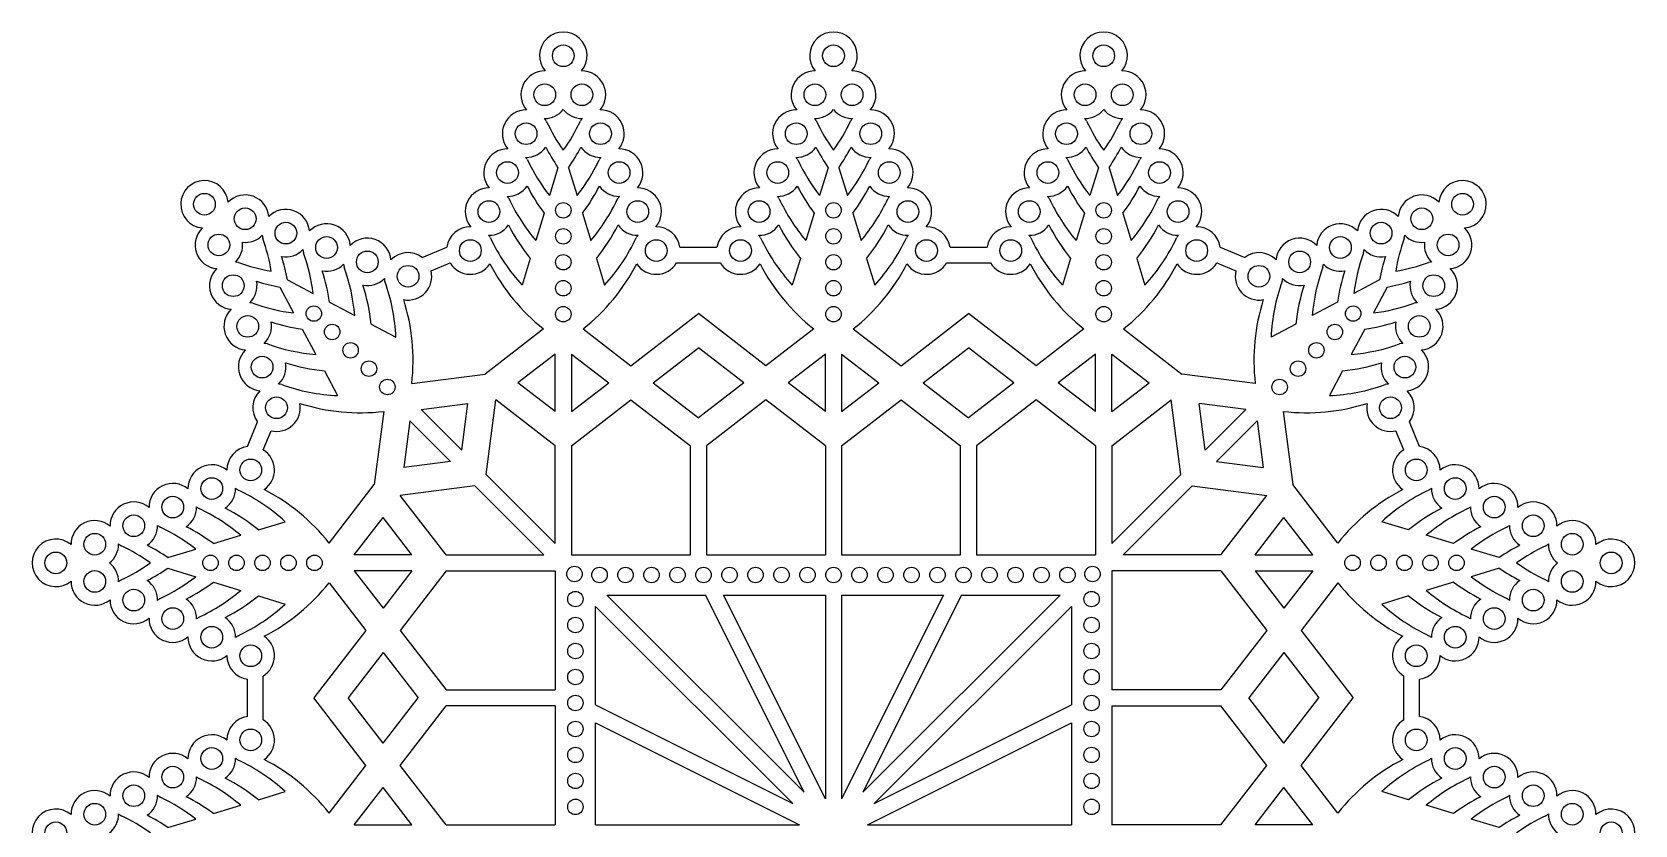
# Model space of a CAD drawing. Extents: x -355 to 325, y -219 to -8.
# Drawn here: x 126 to 324.9, y -112.1 to -13.6 of the extents above; entities that cross this region are included whole.
import ezdxf

# ---------------------------------------------------------------- set-up
doc = ezdxf.new("R2010")
doc.units = 0
doc.layers.get('0').update_dxf_attribs({"linetype": 'CONTINUOUS'})

msp = doc.modelspace()

# ---------------------------------------------------------------- linework, layer by layer
for p, q in [((191.247192, -30.471236), (190.187842, -33.938718)), ((192.568002, -30.471236), (193.627352, -33.938718)), ((224.785087, -30.471236), (223.725737, -33.938718)), ((226.105897, -30.471236), (227.165247, -33.938718)), ((258.322982, -30.471236), (257.263633, -33.938718)), ((259.643793, -30.471236), (260.703142, -33.938718)), ((189.519107, -36.127632), (188.482588, -39.520383)), ((194.296086, -36.127632), (195.332605, -39.520383)), ((223.057002, -36.127632), (222.020484, -39.520383)), ((227.833982, -36.127632), (228.870501, -39.520383)), ((256.594898, -36.127632), (255.558379, -39.520383)), ((261.371877, -36.127632), (262.408396, -39.520383)), ((174.406038, -41.611501), (177.444667, -40.35286)), ((187.805309, -41.737263), (186.790676, -45.05838)), ((196.009884, -41.737263), (197.024518, -45.05838)), ((206.370527, -40.35286), (210.982562, -40.35286)), ((221.343205, -41.737263), (220.328571, -45.05838)), ((229.547779, -41.737263), (230.562413, -45.05838)), ((239.908422, -40.35286), (244.520458, -40.35286)), ((254.8811, -41.737263), (253.866466, -45.05838)), ((263.085675, -41.737263), (264.100309, -45.05838)), ((273.446317, -40.35286), (276.484946, -41.611501)), ((175.501874, -43.285142), (177.853236, -42.311176)), ((205.961957, -42.311176), (211.391132, -42.311176)), ((239.499853, -42.311176), (244.929027, -42.311176)), ((273.037748, -42.311176), (275.38911, -43.285142)), ((156.724862, -45.317951), (158.427669, -48.518904)), ((157.658816, -44.383997), (160.859769, -46.086803)), ((293.232168, -44.383997), (290.031215, -46.086803)), ((294.166122, -45.317951), (292.463316, -48.518904)), ((162.880432, -47.161732), (166.012399, -48.82784)), ((288.010552, -47.161732), (284.878585, -48.82784)), ((200.292071, -55.073106), (208.676544, -48.594068)), ((217.061018, -55.073106), (208.676544, -48.594068)), ((233.829966, -55.073106), (242.21444, -48.594068)), ((250.598914, -55.073106), (242.21444, -48.594068)), ((159.502598, -50.539567), (161.168706, -53.671534)), ((168.058878, -49.916503), (171.124717, -51.547432)), ((189.446512, -50.495853), (182.189024, -56.104021)), ((194.368682, -50.495853), (200.292071, -55.073106)), ((222.984407, -50.495853), (217.061018, -55.073106)), ((227.906577, -50.495853), (233.829966, -55.073106)), ((256.522302, -50.495853), (250.598914, -55.073106)), ((261.444473, -50.495853), (268.70196, -56.104021)), ((282.832106, -49.916503), (279.766267, -51.547432)), ((291.388387, -50.539567), (289.722279, -53.671534)), ((190.907597, -53.618525), (186.274179, -57.198963)), ((190.907597, -60.779402), (190.907597, -53.618525)), ((192.907597, -53.618525), (192.907597, -60.779402)), ((192.907597, -53.618525), (197.541015, -57.198963)), ((203.043127, -57.198963), (208.676544, -52.845783)), ((214.309962, -57.198963), (208.676544, -52.845783)), ((224.445492, -53.618525), (219.812074, -57.198963)), ((224.445492, -60.779402), (224.445492, -53.618525)), ((226.445492, -53.618525), (231.07891, -57.198963)), ((226.445492, -53.618525), (226.445492, -60.779402)), ((236.581022, -57.198963), (242.21444, -52.845783)), ((247.847858, -57.198963), (242.21444, -52.845783)), ((257.983388, -53.618525), (253.34997, -57.198963)), ((257.983388, -60.779402), (257.983388, -53.618525)), ((259.983388, -53.618525), (264.616805, -57.198963)), ((259.983388, -60.779402), (259.983388, -53.618525)), ((162.257368, -55.718013), (163.888298, -58.783852)), ((173.091632, -57.270266), (182.189024, -56.104021)), ((190.907597, -60.779402), (186.274179, -57.198963)), ((192.907597, -60.779402), (197.541015, -57.198963)), ((203.043127, -57.198963), (208.676544, -61.552144)), ((214.309962, -57.198963), (208.676544, -61.552144)), ((224.445492, -60.779402), (219.812074, -57.198963)), ((226.445492, -60.779402), (231.07891, -57.198963)), ((236.581022, -57.198963), (242.21444, -61.552144)), ((247.847858, -57.198963), (242.21444, -61.552144)), ((257.983388, -60.779402), (253.34997, -57.198963)), ((259.983388, -60.779402), (264.616805, -57.198963)), ((277.799353, -57.270266), (268.70196, -56.104021)), ((288.633616, -55.718013), (287.002686, -58.783852)), ((182.336472, -68.581393), (183.523123, -59.324821)), ((190.907597, -65.031116), (183.523123, -59.324821)), ((192.907597, -65.031116), (200.292071, -59.324821)), ((200.292071, -59.324821), (207.676544, -65.031116)), ((217.061018, -59.324821), (209.676544, -65.031116)), ((224.445492, -65.031116), (217.061018, -59.324821)), ((226.445492, -65.031116), (233.829966, -59.324821)), ((233.829966, -59.324821), (241.21444, -65.031116)), ((250.598914, -59.324821), (243.21444, -65.031116)), ((257.983388, -65.031116), (250.598914, -59.324821)), ((259.983388, -65.031116), (267.367861, -59.324821)), ((268.554513, -68.581393), (267.367861, -59.324821)), ((169.611131, -60.750766), (168.444886, -69.848158)), ((174.266551, -60.511472), (180.074624, -59.766903)), ((179.330055, -65.574976), (174.266551, -60.511472)), ((179.330055, -65.574976), (180.074624, -59.766903)), ((271.560929, -65.574976), (270.81636, -59.766903)), ((276.624433, -60.511472), (270.81636, -59.766903)), ((271.560929, -65.574976), (276.624433, -60.511472)), ((281.279853, -60.750766), (282.446098, -69.848158)), ((152.693726, -65.103801), (153.952367, -62.065173)), ((154.652041, -65.512371), (155.626007, -63.161009)), ((172.852338, -61.925685), (172.107768, -67.733759)), ((177.915842, -66.98919), (172.852338, -61.925685)), ((272.975143, -66.98919), (278.038647, -61.925685)), ((278.038647, -61.925685), (278.783216, -67.733759)), ((296.238943, -65.512371), (295.264977, -63.161009)), ((298.197259, -65.103801), (296.938617, -62.065173)), ((190.907597, -77.152518), (190.907597, -65.031116)), ((192.907597, -65.031116), (192.907597, -78.566731)), ((207.676544, -78.566731), (207.676544, -65.031116)), ((209.676544, -65.031116), (209.676544, -78.566731)), ((224.445492, -65.031116), (224.445492, -78.566731)), ((226.445492, -65.031116), (226.445492, -78.566731)), ((241.21444, -78.566731), (241.21444, -65.031116)), ((243.21444, -65.031116), (243.21444, -78.566731)), ((257.983388, -65.031116), (257.983388, -78.566731)), ((259.983388, -65.031116), (259.983388, -77.152518)), ((177.915842, -66.98919), (172.107768, -67.733759)), ((272.975143, -66.98919), (278.783216, -67.733759)), ((182.336472, -68.581393), (190.907597, -77.152518)), ((268.554513, -68.581393), (259.983388, -77.152518)), ((162.836718, -77.105646), (168.444886, -69.848158)), ((180.922258, -69.995606), (171.665686, -71.182257)), ((177.371982, -78.566731), (171.665686, -71.182257)), ((180.922258, -69.995606), (189.493383, -78.566731)), ((269.968726, -69.995606), (261.397601, -78.566731)), ((269.968726, -69.995606), (279.225298, -71.182257)), ((273.519002, -78.566731), (279.225298, -71.182257)), ((288.054266, -77.105646), (282.446098, -69.848158)), ((154.078129, -75.464444), (157.399245, -74.44981)), ((165.959391, -78.566731), (169.539829, -73.933313)), ((173.120267, -78.566731), (169.539829, -73.933313)), ((277.770717, -78.566731), (281.351155, -73.933313)), ((284.931594, -78.566731), (281.351155, -73.933313)), ((296.812856, -75.464444), (293.491739, -74.44981)), ((148.468497, -77.178241), (151.861249, -76.141723)), ((302.422487, -77.178241), (299.029736, -76.141723)), ((142.812102, -78.906326), (146.279583, -77.846976)), ((173.120267, -78.566731), (165.959391, -78.566731)), ((177.371982, -78.566731), (189.493383, -78.566731)), ((192.907597, -78.566731), (207.676544, -78.566731)), ((209.676544, -78.566731), (224.445492, -78.566731)), ((226.445492, -78.566731), (241.21444, -78.566731)), ((243.21444, -78.566731), (257.983388, -78.566731)), ((273.519002, -78.566731), (261.397601, -78.566731)), ((277.770717, -78.566731), (284.931594, -78.566731)), ((308.078883, -78.906326), (304.611401, -77.846976)), ((142.812102, -80.227136), (146.279583, -81.286486)), ((173.120267, -80.566731), (165.959391, -80.566731)), ((165.959391, -80.566731), (169.539829, -85.200149)), ((173.120267, -80.566731), (169.539829, -85.200149)), ((177.371982, -80.566731), (171.665686, -87.951205)), ((177.371982, -80.566731), (190.907597, -80.566731)), ((190.907597, -80.566731), (190.907597, -95.335679)), ((273.519002, -80.566731), (259.983388, -80.566731)), ((259.983388, -80.566731), (259.983388, -95.335679)), ((273.519002, -80.566731), (279.225298, -87.951205)), ((277.770717, -80.566731), (281.351155, -85.200149)), ((277.770717, -80.566731), (284.931594, -80.566731)), ((284.931594, -80.566731), (281.351155, -85.200149)), ((308.078883, -80.227136), (304.611401, -81.286486)), ((148.468497, -81.955221), (151.861249, -82.99174)), ((162.836718, -82.027816), (167.413972, -87.951205)), ((288.054266, -82.027816), (283.477013, -87.951205)), ((302.422487, -81.955221), (299.029736, -82.99174)), ((154.078129, -83.669018), (157.399245, -84.683652)), ((195.907597, -84.980945), (220.380997, -109.454345)), ((195.907597, -97.217645), (195.907597, -84.980945)), ((197.32181, -83.566731), (221.795211, -108.040131)), ((197.32181, -83.566731), (209.55851, -83.566731)), ((221.795211, -108.040131), (209.55851, -83.566731)), ((224.445492, -108.868559), (211.794578, -83.566731)), ((211.794578, -83.566731), (224.445492, -83.566731)), ((224.445492, -83.566731), (224.445492, -108.868559)), ((226.445492, -83.566731), (226.445492, -108.868559)), ((239.096406, -83.566731), (226.445492, -108.868559)), ((226.445492, -83.566731), (239.096406, -83.566731)), ((241.332474, -83.566731), (229.095774, -108.040131)), ((229.095774, -108.040131), (253.569174, -83.566731)), ((230.509987, -109.454345), (254.983388, -84.980945)), ((241.332474, -83.566731), (253.569174, -83.566731)), ((254.983388, -84.980945), (254.983388, -97.217645)), ((296.812856, -83.669018), (293.491739, -84.683652)), ((167.413972, -87.951205), (160.934934, -96.335679)), ((171.665686, -87.951205), (177.371982, -95.335679)), ((279.225298, -87.951205), (273.519002, -95.335679)), ((283.477013, -87.951205), (289.956051, -96.335679)), ((169.539829, -90.702261), (165.186648, -96.335679)), ((169.539829, -90.702261), (173.893009, -96.335679)), ((281.351155, -90.702261), (276.997975, -96.335679)), ((281.351155, -90.702261), (285.704336, -96.335679)), ((152.693726, -98.641697), (152.693726, -94.029661)), ((154.652041, -99.050266), (154.652041, -93.621092)), ((177.371982, -95.335679), (190.907597, -95.335679)), ((273.519002, -95.335679), (259.983388, -95.335679)), ((296.238943, -99.050266), (296.238943, -93.621092)), ((298.197259, -98.641697), (298.197259, -94.029661)), ((167.413972, -104.720153), (160.934934, -96.335679)), ((169.539829, -101.969097), (165.186648, -96.335679)), ((169.539829, -101.969097), (173.893009, -96.335679)), ((171.665686, -104.720153), (177.371982, -97.335679)), ((190.907597, -97.335679), (177.371982, -97.335679)), ((190.907597, -97.335679), (190.907597, -112.104627)), ((195.907597, -97.217645), (220.380997, -109.454345)), ((230.509987, -109.454345), (254.983388, -97.217645)), ((259.983388, -97.335679), (273.519002, -97.335679)), ((259.983388, -97.335679), (259.983388, -112.104627)), ((279.225298, -104.720153), (273.519002, -97.335679)), ((281.351155, -101.969097), (276.997975, -96.335679)), ((281.351155, -101.969097), (285.704336, -96.335679)), ((283.477013, -104.720153), (289.956051, -96.335679)), ((195.907597, -99.453713), (221.209424, -112.104627)), ((195.907597, -112.104627), (195.907597, -99.453713)), ((229.68156, -112.104627), (254.983388, -99.453713)), ((254.983388, -99.453713), (254.983388, -112.104627)), ((162.836718, -110.643541), (167.413972, -104.720153)), ((177.371982, -112.104627), (171.665686, -104.720153)), ((273.519002, -112.104627), (279.225298, -104.720153)), ((288.054266, -110.643541), (283.477013, -104.720153)), ((154.078129, -109.002339), (157.399245, -107.987705)), ((165.959391, -112.104627), (169.539829, -107.471209)), ((173.120267, -112.104627), (169.539829, -107.471209)), ((277.770717, -112.104627), (281.351155, -107.471209)), ((284.931594, -112.104627), (281.351155, -107.471209)), ((296.812856, -109.002339), (293.491739, -107.987705)), ((142.812102, -112.444221), (146.279583, -111.384872)), ((148.468497, -110.716137), (151.861249, -109.679618)), ((302.422487, -110.716137), (299.029736, -109.679618)), ((308.078883, -112.444221), (304.611401, -111.384872)), ((165.959391, -112.104627), (173.120267, -112.104627)), ((177.371982, -112.104627), (190.907597, -112.104627)), ((195.907597, -112.104627), (221.209424, -112.104627)), ((229.68156, -112.104627), (254.983388, -112.104627)), ((273.519002, -112.104627), (259.983388, -112.104627)), ((284.931594, -112.104627), (277.770717, -112.104627))]:
    msp.add_line(p, q)
for centre, radius in [((191.907597, -16.570243), 1.348993), ((225.445492, -16.570243), 1.348993), ((258.983388, -16.570243), 1.348993), ((189.599009, -21.409281), 1.348993), ((194.216185, -21.409281), 1.348993), ((223.136904, -21.409281), 1.348993), ((227.75408, -21.409281), 1.348993), ((256.6748, -21.409281), 1.348993), ((261.291976, -21.409281), 1.348993), ((187.290421, -26.248319), 1.348993), ((196.524773, -26.248319), 1.348993), ((220.828316, -26.248319), 1.348993), ((230.062668, -26.248319), 1.348993), ((254.366212, -26.248319), 1.348993), ((263.600563, -26.248319), 1.348993), ((184.981833, -31.087357), 1.348993), ((198.833361, -31.087357), 1.348993), ((218.519728, -31.087357), 1.348993), ((232.371256, -31.087357), 1.348993), ((252.057624, -31.087357), 1.348993), ((265.909151, -31.087357), 1.348993), ((147.362353, -35.021487), 1.348993), ((303.528631, -35.021487), 1.348993), ((152.416488, -36.810786), 1.348993), ((182.673245, -35.926394), 1.348993), ((191.907597, -35.767707), 0.96), ((201.141949, -35.926394), 1.348993), ((216.21114, -35.926394), 1.348993), ((225.445492, -35.767707), 0.96), ((234.679844, -35.926394), 1.348993), ((249.749036, -35.926394), 1.348993), ((258.983388, -35.767707), 0.96), ((268.217739, -35.926394), 1.348993), ((298.474497, -36.810786), 1.348993), ((157.470622, -38.600084), 1.348993), ((293.420362, -38.600084), 1.348993), ((149.151651, -40.075622), 1.348993), ((162.524757, -40.389382), 1.348993), ((180.364657, -40.765432), 1.348993), ((191.907597, -38.994526), 0.96), ((203.450537, -40.765432), 1.348993), ((213.902552, -40.765432), 1.348993), ((225.445492, -38.994526), 0.96), ((236.988432, -40.765432), 1.348993), ((247.440448, -40.765432), 1.348993), ((258.983388, -38.994526), 0.96), ((270.526327, -40.765432), 1.348993), ((288.366227, -40.389382), 1.348993), ((301.739333, -40.075622), 1.348993), ((167.578891, -42.17868), 1.348993), ((191.907597, -42.221345), 0.96), ((225.445492, -42.221345), 0.96), ((258.983388, -42.221345), 0.96), ((283.312093, -42.17868), 1.348993), ((172.633026, -43.967978), 1.348993), ((278.257958, -43.967978), 1.348993), ((150.940949, -45.129757), 1.348993), ((191.907597, -45.448164), 0.96), ((225.445492, -45.448164), 0.96), ((258.983388, -45.448164), 0.96), ((299.950035, -45.129757), 1.348993), ((160.93701, -48.596144), 0.96), ((191.907597, -48.674983), 0.96), ((225.445492, -48.674983), 0.96), ((258.983388, -48.674983), 0.96), ((289.953974, -48.596144), 0.96), ((152.730248, -50.183891), 1.348993), ((298.160737, -50.183891), 1.348993), ((163.218715, -50.87785), 0.96), ((287.672269, -50.87785), 0.96), ((165.500421, -53.159555), 0.96), ((285.390563, -53.159555), 0.96), ((154.519546, -55.238026), 1.348993), ((167.782127, -55.441261), 0.96), ((283.108858, -55.441261), 0.96), ((296.371438, -55.238026), 1.348993), ((170.063832, -57.722967), 0.96), ((280.827152, -57.722967), 0.96), ((156.308844, -60.29216), 1.348993), ((294.58214, -60.29216), 1.348993), ((153.106298, -68.023791), 1.348993), ((297.784687, -68.023791), 1.348993), ((148.26726, -70.332379), 1.348993), ((302.623724, -70.332379), 1.348993), ((143.428222, -72.640967), 1.348993), ((307.462762, -72.640967), 1.348993), ((138.589184, -74.949555), 1.348993), ((312.3018, -74.949555), 1.348993), ((133.750147, -77.258143), 1.348993), ((317.140838, -77.258143), 1.348993), ((128.911109, -79.566731), 1.348993), ((148.108573, -79.566731), 0.96), ((151.335392, -79.566731), 0.96), ((154.562211, -79.566731), 0.96), ((157.78903, -79.566731), 0.96), ((161.015849, -79.566731), 0.96), ((289.875136, -79.566731), 0.96), ((293.101955, -79.566731), 0.96), ((296.328774, -79.566731), 0.96), ((299.555593, -79.566731), 0.96), ((302.782412, -79.566731), 0.96), ((321.979875, -79.566731), 1.348993), ((133.750147, -81.875319), 1.348993), ((193.292449, -80.951584), 0.96), ((196.404121, -81.066731), 0.96), ((199.63094, -81.066731), 0.96), ((202.857759, -81.066731), 0.96), ((206.084578, -81.066731), 0.96), ((209.311397, -81.066731), 0.96), ((212.538216, -81.066731), 0.96), ((215.765035, -81.066731), 0.96), ((218.991854, -81.066731), 0.96), ((222.218673, -81.066731), 0.96), ((225.445492, -81.066731), 0.96), ((228.672311, -81.066731), 0.96), ((231.89913, -81.066731), 0.96), ((235.125949, -81.066731), 0.96), ((238.352768, -81.066731), 0.96), ((241.579587, -81.066731), 0.96), ((244.806406, -81.066731), 0.96), ((248.033225, -81.066731), 0.96), ((251.260044, -81.066731), 0.96), ((254.486863, -81.066731), 0.96), ((257.598535, -80.951584), 0.96), ((317.140838, -81.875319), 1.348993), ((138.589184, -84.183907), 1.348993), ((193.407597, -84.063256), 0.96), ((257.483388, -84.063256), 0.96), ((312.3018, -84.183907), 1.348993), ((143.428222, -86.492495), 1.348993), ((307.462762, -86.492495), 1.348993), ((148.26726, -88.801083), 1.348993), ((193.407597, -87.290075), 0.96), ((257.483388, -87.290075), 0.96), ((302.623724, -88.801083), 1.348993), ((153.106298, -91.109671), 1.348993), ((193.407597, -90.516894), 0.96), ((257.483388, -90.516894), 0.96), ((297.784687, -91.109671), 1.348993), ((193.407597, -93.743713), 0.96), ((257.483388, -93.743713), 0.96), ((193.407597, -96.970532), 0.96), ((257.483388, -96.970532), 0.96), ((193.407597, -100.197351), 0.96), ((257.483388, -100.197351), 0.96), ((153.106298, -101.561687), 1.348993), ((297.784687, -101.561687), 1.348993), ((148.26726, -103.870275), 1.348993), ((193.407597, -103.42417), 0.96), ((257.483388, -103.42417), 0.96), ((302.623724, -103.870275), 1.348993), ((143.428222, -106.178863), 1.348993), ((307.462762, -106.178863), 1.348993), ((138.589184, -108.487451), 1.348993), ((193.407597, -106.650989), 0.96), ((257.483388, -106.650989), 0.96), ((312.3018, -108.487451), 1.348993), ((193.407597, -109.877808), 0.96), ((257.483388, -109.877808), 0.96), ((133.750147, -110.796039), 1.348993), ((317.140838, -110.796039), 1.348993), ((128.911109, -113.104627), 1.348993), ((321.979875, -113.104627), 1.348993)]:
    msp.add_circle(centre, radius)
for centre, radius, start, end in [((191.907597, -16.570243), 2.948993, 320.13137, 219.86863), ((225.445492, -16.570243), 2.948993, 320.13137, 219.86863), ((258.983388, -16.570243), 2.948993, 320.13137, 219.86863), ((189.599009, -21.409281), 2.948993, 89.122007, 219.86863), ((194.216185, -21.409281), 2.948993, 320.13137, 90.877993), ((223.136904, -21.409281), 2.948993, 89.122007, 219.86863), ((227.75408, -21.409281), 2.948993, 320.13137, 90.877993), ((256.6748, -21.409281), 2.948993, 89.122007, 219.86863), ((261.291976, -21.409281), 2.948993, 320.13137, 90.877993), ((187.290421, -26.248319), 2.948993, 89.122007, 219.86863), ((189.599009, -21.409281), 2.948993, 269.122007, 321.521298), ((194.216185, -21.409281), 2.948993, 218.478702, 270.877993), ((196.524773, -26.248319), 2.948993, 320.13137, 90.877993), ((220.828316, -26.248319), 2.948993, 89.122007, 219.86863), ((223.136904, -21.409281), 2.948993, 269.122007, 321.521298), ((227.75408, -21.409281), 2.948993, 218.478702, 270.877993), ((230.062668, -26.248319), 2.948993, 320.13137, 90.877993), ((254.366212, -26.248319), 2.948993, 89.122007, 219.86863), ((256.6748, -21.409281), 2.948993, 269.122007, 321.521298), ((261.291976, -21.409281), 2.948993, 218.478702, 270.877993), ((263.600563, -26.248319), 2.948993, 320.13137, 90.877993), ((187.290421, -26.248319), 2.948993, 32.170374, 39.86863), ((210.82343, -14.826645), 23.229259, 205.093676, 215.480741), ((172.991764, -14.826645), 23.229259, 324.519259, 334.906324), ((196.524773, -26.248319), 2.948993, 140.13137, 147.829626), ((220.828316, -26.248319), 2.948993, 32.170374, 39.86863), ((244.361325, -14.826645), 23.229259, 205.093676, 215.480741), ((206.529659, -14.826645), 23.229259, 324.519259, 334.906324), ((230.062668, -26.248319), 2.948993, 140.13137, 147.829626), ((254.366212, -26.248319), 2.948993, 32.170374, 39.86863), ((277.899221, -14.826645), 23.229259, 205.093676, 215.480741), ((240.067554, -14.826645), 23.229259, 324.519259, 334.906324), ((263.600563, -26.248319), 2.948993, 140.13137, 147.829626), ((184.981833, -31.087357), 2.948993, 89.122007, 219.86863), ((187.290421, -26.248319), 2.948993, 269.122007, 325.598712), ((184.981833, -31.087357), 2.948993, 32.170374, 39.86863), ((208.514842, -19.665683), 23.229259, 205.093676, 217.911395), ((211.776577, -16.505692), 24.829259, 207.354122, 214.226315), ((172.038616, -16.505692), 24.829259, 325.773685, 332.645878), ((175.300351, -19.665683), 23.229259, 322.088605, 334.906324), ((196.524773, -26.248319), 2.948993, 214.401288, 270.877993), ((198.833361, -31.087357), 2.948993, 140.13137, 147.829626), ((198.833361, -31.087357), 2.948993, 320.13137, 90.877993), ((218.519728, -31.087357), 2.948993, 89.122007, 219.86863), ((220.828316, -26.248319), 2.948993, 269.122007, 325.598712), ((218.519728, -31.087357), 2.948993, 32.170374, 39.86863), ((242.052737, -19.665683), 23.229259, 205.093676, 217.911395), ((245.314473, -16.505692), 24.829259, 207.354122, 214.226315), ((205.576512, -16.505692), 24.829259, 325.773685, 332.645878), ((208.838247, -19.665683), 23.229259, 322.088605, 334.906324), ((230.062668, -26.248319), 2.948993, 214.401288, 270.877993), ((232.371256, -31.087357), 2.948993, 140.13137, 147.829626), ((232.371256, -31.087357), 2.948993, 320.13137, 90.877993), ((252.057624, -31.087357), 2.948993, 89.122007, 219.86863), ((254.366212, -26.248319), 2.948993, 269.122007, 325.598712), ((252.057624, -31.087357), 2.948993, 32.170374, 39.86863), ((275.590633, -19.665683), 23.229259, 205.093676, 217.911395), ((278.852368, -16.505692), 24.829259, 207.354122, 214.226315), ((239.114407, -16.505692), 24.829259, 325.773685, 332.645878), ((242.376142, -19.665683), 23.229259, 322.088605, 334.906324), ((263.600563, -26.248319), 2.948993, 214.401288, 270.877993), ((265.909151, -31.087357), 2.948993, 140.13137, 147.829626), ((265.909151, -31.087357), 2.948993, 320.13137, 90.877993), ((147.362353, -35.021487), 2.948993, 5.13137, 264.86863), ((182.673245, -35.926394), 2.948993, 89.122007, 219.86863), ((184.981833, -31.087357), 2.948993, 269.122007, 325.598712), ((209.467989, -21.34473), 24.829259, 207.354122, 216.539892), ((174.347204, -21.34473), 24.829259, 323.460108, 332.645878), ((198.833361, -31.087357), 2.948993, 214.401288, 270.877993), ((201.141949, -35.926394), 2.948993, 320.13137, 90.877993), ((216.21114, -35.926394), 2.948993, 89.122007, 219.86863), ((218.519728, -31.087357), 2.948993, 269.122007, 325.598712), ((243.005885, -21.34473), 24.829259, 207.354122, 216.539892), ((207.8851, -21.34473), 24.829259, 323.460108, 332.645878), ((232.371256, -31.087357), 2.948993, 214.401288, 270.877993), ((234.679844, -35.926394), 2.948993, 320.13137, 90.877993), ((249.749036, -35.926394), 2.948993, 89.122007, 219.86863), ((252.057624, -31.087357), 2.948993, 269.122007, 325.598712), ((276.54378, -21.34473), 24.829259, 207.354122, 216.539892), ((241.422995, -21.34473), 24.829259, 323.460108, 332.645878), ((265.909151, -31.087357), 2.948993, 214.401288, 270.877993), ((268.217739, -35.926394), 2.948993, 320.13137, 90.877993), ((303.528631, -35.021487), 2.948993, 275.13137, 174.86863), ((152.416488, -36.810786), 2.948993, 5.13137, 135.877993), ((157.470622, -38.600084), 2.948993, 5.13137, 135.877993), ((182.673245, -35.926394), 2.948993, 32.170374, 39.86863), ((206.206254, -24.50472), 23.229259, 205.093676, 220.271596), ((177.608939, -24.50472), 23.229259, 319.728404, 334.906324), ((201.141949, -35.926394), 2.948993, 140.13137, 147.829626), ((216.21114, -35.926394), 2.948993, 32.170374, 39.86863), ((239.744149, -24.50472), 23.229259, 205.093676, 220.271596), ((211.146835, -24.50472), 23.229259, 319.728404, 334.906324), ((234.679844, -35.926394), 2.948993, 140.13137, 147.829626), ((249.749036, -35.926394), 2.948993, 32.170374, 39.86863), ((273.282045, -24.50472), 23.229259, 205.093676, 220.271596), ((244.68473, -24.50472), 23.229259, 319.728404, 334.906324), ((268.217739, -35.926394), 2.948993, 140.13137, 147.829626), ((293.420362, -38.600084), 2.948993, 44.122007, 174.86863), ((298.474497, -36.810786), 2.948993, 44.122007, 174.86863), ((162.524757, -40.389382), 2.948993, 5.13137, 135.877993), ((182.673245, -35.926394), 2.948993, 269.122007, 325.598712), ((207.159401, -26.183768), 24.829259, 207.354122, 218.786343), ((176.655792, -26.183768), 24.829259, 321.213657, 332.645878), ((201.141949, -35.926394), 2.948993, 214.401288, 270.877993), ((216.21114, -35.926394), 2.948993, 269.122007, 325.598712), ((240.697297, -26.183768), 24.829259, 207.354122, 218.786343), ((210.193688, -26.183768), 24.829259, 321.213657, 332.645878), ((234.679844, -35.926394), 2.948993, 214.401288, 270.877993), ((249.749036, -35.926394), 2.948993, 269.122007, 325.598712), ((274.235192, -26.183768), 24.829259, 207.354122, 218.786343), ((243.731583, -26.183768), 24.829259, 321.213657, 332.645878), ((268.217739, -35.926394), 2.948993, 214.401288, 270.877993), ((288.366227, -40.389382), 2.948993, 44.122007, 174.86863), ((149.151651, -40.075622), 2.948993, 134.122007, 264.86863), ((149.151651, -40.075622), 2.948993, 314.122007, 6.521298), ((152.416488, -36.810786), 2.948993, 263.478702, 315.877993), ((157.470622, -38.600084), 2.948993, 185.13137, 192.829626), ((132.753929, -47.164091), 23.229259, 9.519259, 19.906324), ((167.578891, -42.17868), 2.948993, 5.13137, 135.877993), ((180.364657, -40.765432), 2.948993, 89.122007, 171.957785), ((180.364657, -40.765432), 2.948993, 32.170374, 39.86863), ((203.897666, -29.343758), 23.229259, 205.093676, 222.570837), ((179.917527, -29.343758), 23.229259, 317.429163, 334.906324), ((203.450537, -40.765432), 2.948993, 140.13137, 147.829626), ((203.450537, -40.765432), 2.948993, 8.042215, 90.877993), ((213.902552, -40.765432), 2.948993, 89.122007, 171.957785), ((213.902552, -40.765432), 2.948993, 32.170374, 39.86863), ((237.435562, -29.343758), 23.229259, 205.093676, 222.570837), ((213.455423, -29.343758), 23.229259, 317.429163, 334.906324), ((236.988432, -40.765432), 2.948993, 140.13137, 147.829626), ((236.988432, -40.765432), 2.948993, 8.042215, 90.877993), ((247.440448, -40.765432), 2.948993, 89.122007, 171.957785), ((247.440448, -40.765432), 2.948993, 32.170374, 39.86863), ((270.973457, -29.343758), 23.229259, 205.093676, 222.570837), ((246.993318, -29.343758), 23.229259, 317.429163, 334.906324), ((270.526327, -40.765432), 2.948993, 140.13137, 147.829626), ((270.526327, -40.765432), 2.948993, 8.042215, 90.877993), ((283.312093, -42.17868), 2.948993, 44.122007, 174.86863), ((318.137056, -47.164091), 23.229259, 160.093676, 170.480741), ((293.420362, -38.600084), 2.948993, 347.170374, 354.86863), ((298.474497, -36.810786), 2.948993, 224.122007, 276.521298), ((301.739333, -40.075622), 2.948993, 173.478702, 225.877993), ((301.739333, -40.075622), 2.948993, 275.13137, 45.877993), ((157.470622, -38.600084), 2.948993, 259.401288, 315.877993), ((133.267218, -49.025334), 24.829259, 10.773685, 17.645878), ((162.524757, -40.389382), 2.948993, 185.13137, 192.829626), ((137.808063, -48.953389), 23.229259, 7.088605, 19.906324), ((172.633026, -43.967978), 2.948993, 53.042215, 135.877993), ((278.257958, -43.967978), 2.948993, 44.122007, 126.957785), ((313.082921, -48.953389), 23.229259, 160.093676, 172.911395), ((288.366227, -40.389382), 2.948993, 347.170374, 354.86863), ((293.420362, -38.600084), 2.948993, 224.122007, 280.598712), ((317.623767, -49.025334), 24.829259, 162.354122, 169.226315), ((150.940949, -45.129757), 2.948993, 134.122007, 264.86863), ((150.940949, -45.129757), 2.948993, 77.170374, 84.86863), ((159.504957, -20.413063), 23.229259, 250.093676, 260.480741), ((162.524757, -40.389382), 2.948993, 259.401288, 315.877993), ((138.321352, -50.814632), 24.829259, 8.460108, 17.645878), ((167.578891, -42.17868), 2.948993, 185.13137, 192.829626), ((142.862198, -50.742687), 23.229259, 4.728404, 19.906324), ((172.633026, -43.967978), 2.948993, 259.401288, 13.388295), ((180.364657, -40.765432), 2.948993, 211.611705, 325.598712), ((204.850813, -31.022805), 24.829259, 207.354122, 231.653974), ((178.96438, -31.022805), 24.829259, 308.346026, 332.645878), ((203.450537, -40.765432), 2.948993, 214.401288, 328.388295), ((213.902552, -40.765432), 2.948993, 211.611705, 325.598712), ((238.388709, -31.022805), 24.829259, 207.354122, 231.653974), ((212.502275, -31.022805), 24.829259, 308.346026, 332.645878), ((236.988432, -40.765432), 2.948993, 214.401288, 328.388295), ((247.440448, -40.765432), 2.948993, 211.611705, 325.598712), ((271.926604, -31.022805), 24.829259, 207.354122, 231.653974), ((246.040171, -31.022805), 24.829259, 308.346026, 332.645878), ((270.526327, -40.765432), 2.948993, 214.401288, 328.388295), ((278.257958, -43.967978), 2.948993, 166.611705, 280.598712), ((308.028786, -50.742687), 23.229259, 160.093676, 175.271596), ((283.312093, -42.17868), 2.948993, 347.170374, 354.86863), ((288.366227, -40.389382), 2.948993, 224.122007, 280.598712), ((312.569632, -50.814632), 24.829259, 162.354122, 171.539892), ((291.386028, -20.413063), 23.229259, 279.519259, 289.906324), ((299.950035, -45.129757), 2.948993, 95.13137, 102.829626), ((299.950035, -45.129757), 2.948993, 275.13137, 45.877993), ((150.940949, -45.129757), 2.948993, 314.122007, 10.598712), ((161.366199, -20.926352), 24.829259, 252.354122, 259.226315), ((167.578891, -42.17868), 2.948993, 259.401288, 315.877993), ((143.375487, -52.60393), 24.829259, 6.213657, 17.645878), ((172.633026, -43.967978), 2.948993, 185.13137, 192.829626), ((147.916333, -52.531986), 23.229259, 2.429163, 19.906324), ((302.974652, -52.531986), 23.229259, 160.093676, 177.570837), ((278.257958, -43.967978), 2.948993, 347.170374, 354.86863), ((283.312093, -42.17868), 2.948993, 224.122007, 280.598712), ((307.515498, -52.60393), 24.829259, 162.354122, 173.786343), ((289.524785, -20.926352), 24.829259, 280.773685, 287.645878), ((299.950035, -45.129757), 2.948993, 169.401288, 225.877993), ((152.730248, -50.183891), 2.948993, 77.170374, 84.86863), ((161.294255, -25.467198), 23.229259, 250.093676, 262.911395), ((148.429621, -54.393228), 24.829259, 353.346026, 17.645878), ((302.461363, -54.393228), 24.829259, 162.354122, 186.653974), ((289.596729, -25.467198), 23.229259, 277.088605, 289.906324), ((298.160737, -50.183891), 2.948993, 95.13137, 102.829626), ((152.730248, -50.183891), 2.948993, 134.122007, 264.86863), ((152.730248, -50.183891), 2.948993, 314.122007, 10.598712), ((163.155498, -25.980487), 24.829259, 252.354122, 261.539892), ((287.735487, -25.980487), 24.829259, 278.460108, 287.645878), ((298.160737, -50.183891), 2.948993, 169.401288, 225.877993), ((298.160737, -50.183891), 2.948993, 275.13137, 45.877993), ((154.519546, -55.238026), 2.948993, 134.122007, 264.86863), ((154.519546, -55.238026), 2.948993, 77.170374, 84.86863), ((163.083553, -30.521332), 23.229259, 250.093676, 265.271596), ((287.807431, -30.521332), 23.229259, 274.728404, 289.906324), ((296.371438, -55.238026), 2.948993, 95.13137, 102.829626), ((296.371438, -55.238026), 2.948993, 275.13137, 45.877993), ((154.519546, -55.238026), 2.948993, 314.122007, 10.598712), ((164.944796, -31.034621), 24.829259, 252.354122, 263.786343), ((285.946189, -31.034621), 24.829259, 276.213657, 287.645878), ((296.371438, -55.238026), 2.948993, 169.401288, 225.877993), ((156.308844, -60.29216), 2.948993, 77.170374, 84.86863), ((164.872851, -35.575467), 23.229259, 250.093676, 267.570837), ((286.018133, -35.575467), 23.229259, 272.429163, 289.906324), ((294.58214, -60.29216), 2.948993, 95.13137, 102.829626), ((156.308844, -60.29216), 2.948993, 134.122007, 216.957785), ((294.58214, -60.29216), 2.948993, 323.042215, 45.877993), ((156.308844, -60.29216), 2.948993, 256.611705, 10.598712), ((166.734094, -36.088756), 24.829259, 252.354122, 276.653974), ((284.15689, -36.088756), 24.829259, 263.346026, 287.645878), ((294.58214, -60.29216), 2.948993, 169.401288, 283.388295), ((153.106298, -68.023791), 2.948993, 98.042215, 180.877993), ((153.106298, -68.023791), 2.948993, 304.401288, 58.388295), ((297.784687, -68.023791), 2.948993, 121.611705, 235.598712), ((297.784687, -68.023791), 2.948993, 359.122007, 81.957785), ((148.26726, -70.332379), 2.948993, 50.13137, 180.877993), ((302.623724, -70.332379), 2.948993, 359.122007, 129.86863), ((143.428222, -72.640967), 2.948993, 50.13137, 180.877993), ((148.26726, -70.332379), 2.948993, 304.401288, 0.877993), ((153.106298, -68.023791), 2.948993, 230.13137, 237.829626), ((141.684624, -91.556801), 23.229259, 47.429163, 64.906324), ((143.363671, -92.509948), 24.829259, 38.346026, 62.645878), ((307.527313, -92.509948), 24.829259, 117.354122, 141.653974), ((309.206361, -91.556801), 23.229259, 115.093676, 132.570837), ((297.784687, -68.023791), 2.948993, 302.170374, 309.86863), ((302.623724, -70.332379), 2.948993, 179.122007, 235.598712), ((307.462762, -72.640967), 2.948993, 359.122007, 129.86863), ((138.589184, -74.949555), 2.948993, 50.13137, 180.877993), ((143.428222, -72.640967), 2.948993, 304.401288, 0.877993), ((148.26726, -70.332379), 2.948993, 230.13137, 237.829626), ((136.845586, -93.865388), 23.229259, 49.728404, 64.906324), ((138.524633, -94.818536), 24.829259, 51.213657, 62.645878), ((312.366351, -94.818536), 24.829259, 117.354122, 128.786343), ((314.045398, -93.865388), 23.229259, 115.093676, 130.271596), ((302.623724, -70.332379), 2.948993, 302.170374, 309.86863), ((307.462762, -72.640967), 2.948993, 179.122007, 235.598712), ((312.3018, -74.949555), 2.948993, 359.122007, 129.86863), ((133.750147, -77.258143), 2.948993, 50.13137, 180.877993), ((138.589184, -74.949555), 2.948993, 304.401288, 0.877993), ((143.428222, -72.640967), 2.948993, 230.13137, 237.829626), ((132.006548, -96.173976), 23.229259, 52.088605, 64.906324), ((133.685595, -97.127124), 24.829259, 53.460108, 62.645878), ((317.205389, -97.127124), 24.829259, 117.354122, 126.539892), ((318.884436, -96.173976), 23.229259, 115.093676, 127.911395), ((307.462762, -72.640967), 2.948993, 302.170374, 309.86863), ((312.3018, -74.949555), 2.948993, 179.122007, 235.598712), ((317.140838, -77.258143), 2.948993, 359.122007, 129.86863), ((128.911109, -79.566731), 2.948993, 50.13137, 309.86863), ((133.750147, -77.258143), 2.948993, 308.478702, 0.877993), ((138.589184, -74.949555), 2.948993, 230.13137, 237.829626), ((127.16751, -98.482564), 23.229259, 54.519259, 64.906324), ((128.846558, -99.435712), 24.829259, 55.773685, 62.645878), ((322.044427, -99.435712), 24.829259, 117.354122, 124.226315), ((323.723474, -98.482564), 23.229259, 115.093676, 125.480741), ((312.3018, -74.949555), 2.948993, 302.170374, 309.86863), ((317.140838, -77.258143), 2.948993, 179.122007, 231.521298), ((321.979875, -79.566731), 2.948993, 230.13137, 129.86863), ((133.750147, -81.875319), 2.948993, 359.122007, 51.521298), ((127.16751, -60.650898), 23.229259, 295.093676, 305.480741), ((323.723474, -60.650898), 23.229259, 234.519259, 244.906324), ((317.140838, -81.875319), 2.948993, 128.478702, 180.877993), ((128.846558, -59.697751), 24.829259, 297.354122, 304.226315), ((132.006548, -62.959486), 23.229259, 295.093676, 307.911395), ((318.884436, -62.959486), 23.229259, 232.088605, 244.906324), ((322.044427, -59.697751), 24.829259, 235.773685, 242.645878), ((133.750147, -81.875319), 2.948993, 179.122007, 309.86863), ((138.589184, -84.183907), 2.948993, 122.170374, 129.86863), ((138.589184, -84.183907), 2.948993, 359.122007, 55.598712), ((133.685595, -62.006339), 24.829259, 297.354122, 306.539892), ((136.845586, -65.268074), 23.229259, 295.093676, 310.271596), ((143.363671, -66.623514), 24.829259, 297.354122, 321.653974), ((307.527313, -66.623514), 24.829259, 218.346026, 242.645878), ((314.045398, -65.268074), 23.229259, 229.728404, 244.906324), ((317.205389, -62.006339), 24.829259, 233.460108, 242.645878), ((312.3018, -84.183907), 2.948993, 124.401288, 180.877993), ((312.3018, -84.183907), 2.948993, 50.13137, 57.829626), ((317.140838, -81.875319), 2.948993, 230.13137, 0.877993), ((138.589184, -84.183907), 2.948993, 179.122007, 309.86863), ((143.428222, -86.492495), 2.948993, 122.170374, 129.86863), ((143.428222, -86.492495), 2.948993, 359.122007, 55.598712), ((138.524633, -64.314927), 24.829259, 297.354122, 308.786343), ((141.684624, -67.576662), 23.229259, 295.093676, 312.570837), ((309.206361, -67.576662), 23.229259, 227.429163, 244.906324), ((312.366351, -64.314927), 24.829259, 231.213657, 242.645878), ((307.462762, -86.492495), 2.948993, 124.401288, 180.877993), ((307.462762, -86.492495), 2.948993, 50.13137, 57.829626), ((312.3018, -84.183907), 2.948993, 230.13137, 0.877993), ((143.428222, -86.492495), 2.948993, 179.122007, 309.86863), ((148.26726, -88.801083), 2.948993, 122.170374, 129.86863), ((148.26726, -88.801083), 2.948993, 359.122007, 55.598712), ((302.623724, -88.801083), 2.948993, 124.401288, 180.877993), ((302.623724, -88.801083), 2.948993, 50.13137, 57.829626), ((307.462762, -86.492495), 2.948993, 230.13137, 0.877993), ((148.26726, -88.801083), 2.948993, 179.122007, 309.86863), ((153.106298, -91.109671), 2.948993, 122.170374, 129.86863), ((153.106298, -91.109671), 2.948993, 301.611705, 55.598712), ((297.784687, -91.109671), 2.948993, 124.401288, 238.388295), ((297.784687, -91.109671), 2.948993, 50.13137, 57.829626), ((302.623724, -88.801083), 2.948993, 230.13137, 0.877993), ((153.106298, -91.109671), 2.948993, 179.122007, 261.957785), ((297.784687, -91.109671), 2.948993, 278.042215, 0.877993), ((153.106298, -101.561687), 2.948993, 98.042215, 180.877993), ((153.106298, -101.561687), 2.948993, 304.401288, 58.388295), ((297.784687, -101.561687), 2.948993, 121.611705, 235.598712), ((297.784687, -101.561687), 2.948993, 359.122007, 81.957785), ((148.26726, -103.870275), 2.948993, 50.13137, 180.877993), ((302.623724, -103.870275), 2.948993, 359.122007, 129.86863), ((143.428222, -106.178863), 2.948993, 50.13137, 180.877993), ((307.462762, -106.178863), 2.948993, 359.122007, 129.86863), ((148.26726, -103.870275), 2.948993, 304.401288, 0.877993), ((153.106298, -101.561687), 2.948993, 230.13137, 237.829626), ((141.684624, -125.094696), 23.229259, 47.429163, 64.906324), ((143.363671, -126.047843), 24.829259, 38.346026, 62.645878), ((307.527313, -126.047843), 24.829259, 117.354122, 141.653974), ((309.206361, -125.094696), 23.229259, 115.093676, 132.570837), ((297.784687, -101.561687), 2.948993, 302.170374, 309.86863), ((302.623724, -103.870275), 2.948993, 179.122007, 235.598712), ((138.589184, -108.487451), 2.948993, 50.13137, 180.877993), ((143.428222, -106.178863), 2.948993, 304.401288, 0.877993), ((148.26726, -103.870275), 2.948993, 230.13137, 237.829626), ((136.845586, -127.403284), 23.229259, 49.728404, 64.906324), ((138.524633, -128.356431), 24.829259, 51.213657, 62.645878), ((312.366351, -128.356431), 24.829259, 117.354122, 128.786343), ((314.045398, -127.403284), 23.229259, 115.093676, 130.271596), ((302.623724, -103.870275), 2.948993, 302.170374, 309.86863), ((307.462762, -106.178863), 2.948993, 179.122007, 235.598712), ((312.3018, -108.487451), 2.948993, 359.122007, 129.86863), ((133.750147, -110.796039), 2.948993, 50.13137, 180.877993), ((138.589184, -108.487451), 2.948993, 304.401288, 0.877993), ((143.428222, -106.178863), 2.948993, 230.13137, 237.829626), ((132.006548, -129.711872), 23.229259, 52.088605, 64.906324), ((133.685595, -130.665019), 24.829259, 53.460108, 62.645878), ((317.205389, -130.665019), 24.829259, 117.354122, 126.539892), ((318.884436, -129.711872), 23.229259, 115.093676, 127.911395), ((307.462762, -106.178863), 2.948993, 302.170374, 309.86863), ((312.3018, -108.487451), 2.948993, 179.122007, 235.598712), ((317.140838, -110.796039), 2.948993, 359.122007, 129.86863), ((128.911109, -113.104627), 2.948993, 50.13137, 309.86863), ((133.750147, -110.796039), 2.948993, 308.478702, 0.877993), ((138.589184, -108.487451), 2.948993, 230.13137, 237.829626), ((127.16751, -132.02046), 23.229259, 54.519259, 64.906324), ((128.846558, -132.973607), 24.829259, 55.773685, 62.645878), ((322.044427, -132.973607), 24.829259, 117.354122, 124.226315), ((323.723474, -132.02046), 23.229259, 115.093676, 125.480741), ((312.3018, -108.487451), 2.948993, 302.170374, 309.86863), ((317.140838, -110.796039), 2.948993, 179.122007, 231.521298), ((321.979875, -113.104627), 2.948993, 230.13137, 129.86863)]:
    msp.add_arc(centre, radius, start, end)

doc.saveas('drawing.dxf')
